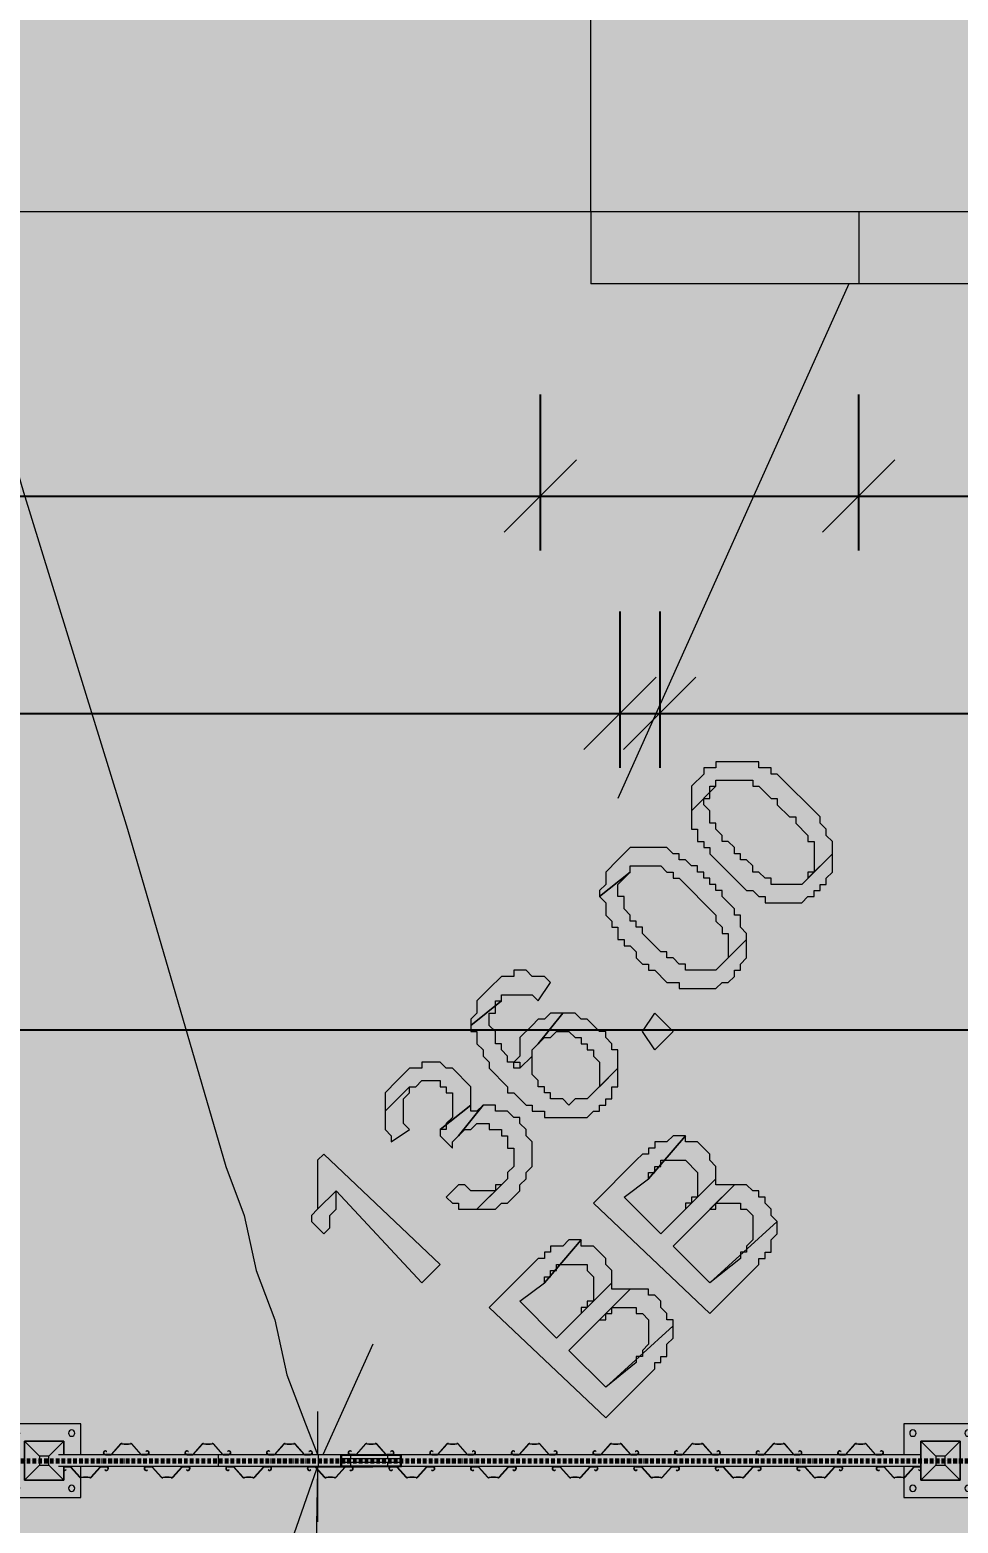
# Model space of a CAD drawing. Header units: millimetres. Extents: x -3370 to 37592, y -25802 to 13127.
# Drawn here: x 24234 to 26798, y -10364 to -6240 of the extents above; entities that cross this region are included whole.
import ezdxf

# ---------------------------------------------------------------- set-up
doc = ezdxf.new("R2010")
doc.units = ezdxf.units.MM
doc.linetypes.add('Boundary', pattern=[15.999999999999998, 9.999999999999998, -3, 0, -3])
for name, color, linetype, lineweight in [('2 Hoop survey', 8, 'Continuous', 9), ('A-ANNO-DIMS', 211, 'Continuous', 9), ('A-FLOR-HRAL', 11, 'Continuous', 9), ('A-WALL', 113, 'Continuous', 18), ('C-BLDG-PADS', 91, 'Continuous', 9), ('C-PROP-LINE', 91, 'Boundary', 70), ('默认', 18, 'Continuous', 9)]:
    doc.layers.add(name, color=color, linetype=linetype, lineweight=lineweight)
doc.styles.add('Avenir_1', font='', dxfattribs={"width": 0.8, "height": 200})
doc.styles.get('Avenir_1').set_extended_font_data('Avenir')
doc.dimstyles.new('OJID-2_0mm_Diagonal_Tick', dxfattribs={"dimscale": 304.8, "dimtxt": 282.4994288325337, "dimasz": 0.6561679790026247, "dimexe": 0.4921259842519685, "dimexo": 0.0625, "dimgap": 0.1640419947506562, "dimtad": 1, "dimdsep": 46, "dimtxsty": 'Avenir_1', "dimblk1": 'OBLIQUE', "dimblk2": 'OBLIQUE', "dimsah": 1, "dimcen": 0.09, "dimdle": 0.4921259842519685, "dimazin": 3, "dimtfac": 1, "dimtdec": 4, "dimtix": 1, "dimtmove": 0, "dimatfit": 3, "dimtvp": 1, "dimtolj": 1})
doc.dimstyles.new('OJID-2_0mm_Diagonal_Tick_1', dxfattribs={"dimscale": 304.8, "dimtxt": 282.4994288325337, "dimasz": 0.6561679790026247, "dimexe": 0.4921259842519685, "dimexo": 0.0625, "dimgap": 0.1640419947506562, "dimtad": 1, "dimdsep": 46, "dimtxsty": 'Avenir_1', "dimblk1": 'OBLIQUE', "dimblk2": 'OBLIQUE', "dimsah": 1, "dimcen": 0.09, "dimdle": 0.4921259842519685, "dimazin": 3, "dimtfac": 1, "dimtdec": 4, "dimtix": 1, "dimtmove": 2, "dimatfit": 3, "dimtvp": 1, "dimtolj": 1})

# ---------------------------------------------------------------- blocks, each defined once
blk = doc.blocks.new('2 Hoop survey-1260670-Lower Ground Floor')
at = {"layer": '默认', "color": 9}
for p, q in [((74926.7462490448, 3247.300363947443), (74288.61148310003, 1826.00020343412)), ((73611.31524625323, 319.0160764499952), (73473.68692562712, 13.17536394754376)), ((73458.92359296269, 132.7596113171212), (73458.92359296269, 13.17536394754376)), ((72678.46523336039, -2241.954150671572), (73456.9519478554, -25.24621787224578)), ((73458.92359296267, -19.6320419733911), (73306.53193967216, -19.6320419733911)), ((73457.20227380224, -24.53342534565659), (73458.92359296272, -19.63204197340111)), ((73458.92359296269, -19.63204197340111), (73458.80551367608, -26.12640273723066)), ((73458.92359296269, -18.57463605246202), (73458.92359296269, -26.25825477110272)), ((73458.92359296267, -19.6320419733911), (73611.31524625322, -19.6320419733911)), ((73458.92359296269, -27.44773919166016), (73458.92359296269, -172.0236952639321))]:
    blk.add_line(p, q, dxfattribs=at)
at = {"layer": '默认', "color": 9, "flags": 128}
for points in [[(72420.80669363234, 3447.300363947662), (72646.16810874654, 2672.62049949262), (72934.01900940643, 1741.33817382828), (73204.93750414516, 810.055848163914), (73255.73472190867, 674.5966007945675), (73289.59953375101, 522.2049475040279), (73340.3967515145, 386.7457001346642), (73374.26156335686, 234.3540468441418), (73425.05878112036, 98.89479947477808), (73458.92359296269, 14.23276986894199)], [(73458.78431691136, -27.29222479652673), (73441.99118704155, -950.9143676377498), (73425.05878112036, -1729.805040011576), (73413.92510480167, -2241.954150671572)]]:
    blk.add_lwpolyline(points, dxfattribs=at)
at = {"layer": '默认', "color": 9}
for points in [[(74525.66516599641, 1893.729827118823), (74491.80035415405, 1859.865015276468), (74491.80035415405, 1792.135391591784), (74559.52997783876, 1859.865015276482), (74559.52997783876, 1876.797421197638), (74661.12441336576, 1876.797421197638), (74661.12441336576, 1859.865015276468), (74678.05681928693, 1859.865015276468), (74711.92163112931, 1826.000203434158), (74728.85403705042, 1826.000203434158), (74728.85403705042, 1809.067797512971), (74762.71884889273, 1775.202985670598), (74779.65125481394, 1775.202985670598), (74779.65125481394, 1758.270579749444), (74813.51606665633, 1724.405767907134), (74813.51606665633, 1707.473361985949), (74830.44847257745, 1707.473361985949), (74830.44847257745, 1622.811332380095), (74813.51606665627, 1622.811332380095), (74813.51606665627, 1605.878926458925), (74881.24569034098, 1673.608550143621), (74881.24569034098, 1707.473361985949), (74864.31328441983, 1724.405767907118), (74864.31328441983, 1741.338173828288), (74847.38087849862, 1758.270579749444), (74847.38087849862, 1775.202985670629), (74728.8540370504, 1893.729827118759), (74711.92163112927, 1893.729827118759), (74711.92163112927, 1910.662233039979), (74678.05681928693, 1910.662233039979), (74678.05681928693, 1927.594638961149), (74559.52997783874, 1927.594638961149), (74559.52997783874, 1910.662233039979), (74525.6651659964, 1910.662233039979)], [(74491.80035415405, 1792.135391591784), (74491.80035415405, 1741.338173828288), (74508.73276007522, 1741.338173828288), (74508.73276007522, 1707.473361985949), (74525.6651659964, 1707.473361985949), (74525.6651659964, 1690.54095606476), (74542.59757191756, 1690.54095606476), (74542.59757191756, 1673.608550143606), (74644.19200744452, 1572.014114616535), (74661.12441336576, 1572.014114616535), (74678.05681928695, 1555.081708695427), (74694.9892252081, 1555.081708695427), (74694.9892252081, 1538.149302774242), (74796.58366073511, 1538.149302774242), (74813.5160666563, 1555.081708695427), (74830.44847257745, 1555.081708695427), (74830.44847257745, 1572.014114616583), (74847.38087849862, 1572.014114616583), (74847.38087849862, 1588.946520537753), (74864.3132844198, 1588.946520537753), (74864.3132844198, 1605.878926458925), (74881.24569034098, 1622.811332380095), (74881.24569034098, 1673.608550143606), (74796.58366073511, 1588.946520537753), (74711.92163112927, 1588.946520537753), (74711.92163112927, 1605.878926458925), (74694.9892252081, 1605.878926458925), (74678.05681928693, 1622.811332380095), (74661.12441336576, 1622.811332380095), (74661.12441336576, 1639.743738301266), (74644.1920074446, 1656.67614422242), (74627.25960152342, 1656.67614422242), (74627.25960152342, 1673.608550143606), (74610.32719560225, 1673.608550143606), (74610.32719560225, 1690.54095606476), (74593.39478968106, 1707.473361985933), (74576.4623837599, 1707.473361985933), (74576.4623837599, 1724.405767907103), (74559.52997783873, 1741.338173828288), (74559.52997783873, 1758.270579749444), (74542.59757191756, 1758.270579749444), (74542.59757191756, 1792.135391591784), (74525.66516599638, 1809.067797512971), (74525.66516599638, 1826.000203434127), (74542.59757191756, 1826.000203434127), (74542.59757191756, 1859.865015276468), (74559.52997783874, 1859.865015276468)], [(74288.61148310005, 1656.676144222442), (74254.7466712577, 1622.811332380117), (74254.7466712577, 1588.94652053776), (74237.81426533652, 1572.014114616604), (74237.81426533652, 1555.081708695419), (74322.47629494236, 1622.811332380117), (74322.47629494236, 1639.743738301271), (74407.1383245482, 1639.743738301271), (74424.07073046938, 1622.811332380117), (74441.00313639054, 1622.811332380117), (74441.00313639054, 1605.878926458932), (74457.93554231171, 1605.878926458932), (74559.52997783874, 1504.284490931908), (74559.52997783874, 1487.352085010736), (74576.46238375992, 1470.419679089566), (74576.46238375992, 1453.487273168396), (74593.39478968107, 1453.487273168396), (74593.39478968107, 1385.75764948373), (74644.19200744454, 1436.554867247242), (74644.19200744454, 1453.487273168396), (74627.25960152343, 1470.41967908958), (74627.25960152343, 1504.284490931908), (74610.32719560225, 1504.284490931908), (74610.32719560225, 1521.216896853079), (74576.46238375992, 1555.081708695434), (74576.46238375992, 1572.01411461659), (74559.52997783874, 1572.01411461659), (74559.52997783874, 1588.94652053776), (74542.59757191756, 1588.94652053776), (74542.59757191756, 1605.878926458932), (74525.6651659964, 1605.878926458932), (74525.6651659964, 1622.811332380103), (74508.73276007522, 1622.811332380103), (74508.73276007522, 1639.743738301271), (74491.80035415405, 1639.743738301271), (74474.8679482329, 1656.676144222442), (74457.93554231171, 1656.676144222442), (74457.93554231171, 1673.608550143612), (74441.00313639054, 1673.608550143612), (74424.07073046938, 1690.540956064768), (74322.47629494235, 1690.540956064768)], [(74237.81426533654, 1555.081708695478), (74254.74667125772, 1538.149302774307), (74254.74667125772, 1504.284490931948), (74271.67907717887, 1487.352085010778), (74271.67907717887, 1470.419679089608), (74288.61148310002, 1470.419679089608), (74288.61148310002, 1436.554867247265), (74305.54388902118, 1436.554867247265), (74305.54388902118, 1419.622461326111), (74322.47629494235, 1419.622461326111), (74339.4087008635, 1402.690055404908), (74339.4087008635, 1385.757649483771), (74356.34110678468, 1368.825243562584), (74373.27351270585, 1368.825243562584), (74373.27351270585, 1351.89283764143), (74390.20591862703, 1351.89283764143), (74424.07073046934, 1318.028025799056), (74457.93554231171, 1318.028025799056), (74457.93554231171, 1301.0956198779), (74559.52997783874, 1301.0956198779), (74576.46238375989, 1318.028025799056), (74593.39478968107, 1318.028025799056), (74610.32719560227, 1334.960431720259), (74610.32719560227, 1351.89283764143), (74627.25960152342, 1351.89283764143), (74627.25960152342, 1368.825243562584), (74644.1920074446, 1385.757649483771), (74644.1920074446, 1436.554867247265), (74559.52997783877, 1351.89283764143), (74474.86794823289, 1351.89283764143), (74474.86794823289, 1368.825243562584), (74457.93554231171, 1368.825243562584), (74441.00313639053, 1385.757649483771), (74424.07073046938, 1385.757649483771), (74424.07073046938, 1402.690055404925), (74407.1383245482, 1402.690055404925), (74356.3411067847, 1453.487273168454), (74356.3411067847, 1470.419679089608), (74339.40870086353, 1470.419679089608), (74339.40870086353, 1487.352085010778), (74322.47629494235, 1487.352085010778), (74322.47629494235, 1504.284490931948), (74305.54388902118, 1521.216896853119), (74305.54388902118, 1555.081708695461), (74288.61148310002, 1555.081708695461), (74288.61148310002, 1588.946520537802), (74322.47629494235, 1622.811332380157)], [(73933.03095875545, 1301.095619877849), (73899.16614691309, 1267.230808035541), (73899.16614691309, 1233.365996193166), (73882.23374099194, 1216.433590272012), (73882.23374099194, 1199.501184350842), (73966.89577059777, 1267.230808035507), (73966.89577059777, 1284.163213956695), (74051.55780020362, 1284.163213956695), (74068.4902061248, 1267.230808035493), (74102.35501796711, 1318.02802579902), (74085.42261204598, 1334.960431720207), (74051.55780020362, 1334.960431720207), (74034.62539428244, 1351.892837641361), (74000.76058244011, 1351.892837641361), (74000.76058244011, 1334.96043172019), (73966.89577059777, 1334.96043172019)], [(73882.23374099193, 1199.501184350846), (73882.23374099193, 1182.568778429675), (73899.1661469131, 1182.568778429675), (73899.1661469131, 1148.703966587333), (73916.09855283429, 1131.771560666179), (73916.09855283429, 1114.839154744992), (73933.03095875547, 1097.906748823838), (73933.03095875547, 1080.974342902651), (73983.82817651896, 1030.177125139155), (73983.82817651896, 1013.244719217968), (74000.76058244013, 1013.244719217968), (74034.62539428248, 979.3799073756437), (74051.55780020363, 979.3799073756437), (74051.55780020363, 962.4475014544732), (74085.42261204598, 962.4475014544732), (74085.42261204598, 945.5150955332865), (74203.94945349416, 945.5150955332865), (74220.88185941533, 962.447501454455), (74237.8142653365, 962.447501454455), (74237.8142653365, 979.3799073756273), (74254.74667125769, 979.3799073756273), (74254.74667125769, 996.312313296814), (74271.67907717885, 996.312313296814), (74271.67907717885, 1030.177125139138), (74288.61148310002, 1030.177125139138), (74288.61148310002, 1080.974342902651), (74203.9494534942, 996.312313296814), (74170.08464165183, 996.312313296814), (74153.15223573064, 979.379907375611), (74136.21982980947, 996.3123132967976), (74102.35501796714, 996.3123132967976), (74102.35501796714, 1013.244719217968), (74085.42261204598, 1013.244719217968), (74085.42261204598, 1030.177125139138), (74068.4902061248, 1030.177125139138), (74068.4902061248, 1047.109531060309), (74051.55780020365, 1064.041936981497), (74051.55780020365, 1114.839154744992), (74017.6929883613, 1080.974342902651), (74000.76058244013, 1080.974342902651), (74000.76058244013, 1097.906748823822), (73983.82817651895, 1097.906748823822), (73983.82817651895, 1114.839154744992), (73966.89577059778, 1131.771560666179), (73966.89577059778, 1148.703966587333), (73949.9633646766, 1148.703966587333), (73949.9633646766, 1182.568778429675), (73933.03095875545, 1199.501184350846), (73933.03095875545, 1233.36599619317), (73949.9633646766, 1233.36599619317), (73949.9633646766, 1267.230808035511), (73966.89577059778, 1267.230808035511)], [(74051.55780020362, 1199.501184350889), (74017.69298836126, 1165.636372508534), (74017.69298836126, 1114.839154745021), (74000.7605824401, 1097.906748823851), (74017.69298836126, 1097.906748823851), (74017.69298836126, 1080.97434290268), (74051.55780020363, 1114.839154745036), (74051.55780020363, 1131.771560666191), (74068.49020612478, 1148.703966587378), (74136.21982980946, 1233.365996193199), (74102.35501796711, 1233.365996193199), (74085.42261204595, 1216.433590272043), (74068.49020612477, 1216.433590272043)], [(74136.21982980947, 1233.365996193143), (74068.4902061248, 1148.70396658732), (74085.42261204595, 1165.636372508476), (74102.35501796713, 1165.636372508476), (74119.28742388831, 1182.568778429646), (74153.15223573064, 1182.568778429646), (74170.08464165183, 1165.636372508476), (74187.01704757298, 1165.636372508476), (74187.01704757298, 1148.703966587305), (74203.94945349415, 1148.703966587305), (74203.94945349415, 1131.771560666135), (74220.88185941533, 1131.771560666135), (74220.88185941533, 1114.839154744965), (74237.8142653365, 1097.906748823794), (74237.8142653365, 1030.177125139111), (74288.61148310002, 1080.974342902622), (74288.61148310002, 1131.771560666135), (74271.67907717884, 1131.771560666135), (74271.67907717884, 1148.703966587305), (74254.74667125766, 1165.636372508476), (74254.74667125766, 1182.568778429646), (74237.81426533649, 1182.568778429646), (74203.94945349415, 1216.433590271989), (74187.01704757298, 1216.433590271989), (74170.08464165185, 1233.365996193143)], [(74390.20591862703, 1131.771560666146), (74356.34110678469, 1182.568778429655), (74390.20591862703, 1233.365996193153), (74441.00313639054, 1182.568778429655)], [(73679.0448699379, 1047.109531060325), (73645.18005809558, 1013.244719217984), (73645.18005809558, 962.4475014544732), (73712.90968178025, 1030.177125139155), (73729.8420877014, 1030.177125139155), (73746.7744936226, 1047.109531060325), (73797.57171138609, 1047.109531060325), (73797.57171138609, 1030.177125139138), (73814.50411730725, 1030.177125139138), (73814.50411730725, 1013.244719217968), (73831.43652322843, 1013.244719217968), (73831.43652322843, 945.5150955332865), (73814.50411730725, 928.5826896121308), (73814.50411730725, 911.6502836909458), (73797.57171138609, 911.6502836909458), (73882.23374099194, 979.3799073756273), (73882.23374099194, 1030.177125139138), (73831.43652322845, 1080.974342902684), (73814.50411730725, 1080.974342902684), (73797.5717113861, 1097.906748823838), (73746.77449362258, 1097.906748823838), (73746.77449362258, 1080.974342902651), (73712.90968178023, 1080.974342902651)], [(73645.18005809555, 962.4475014544732), (73645.18005809555, 911.6502836909458), (73662.11246401674, 894.71787776979), (73662.11246401674, 877.7854718486052), (73712.90968178025, 911.6502836909458), (73695.97727585904, 928.5826896121162), (73695.97727585904, 996.312313296814), (73712.90968178023, 1013.244719217968), (73712.90968178023, 1030.177125139138)], [(73797.5717113861, 894.71787776979), (73831.43652322843, 860.8530659274657), (73831.43652322843, 877.7854718486052), (73848.36892914958, 894.71787776979), (73916.09855283426, 979.3799073756273), (73899.1661469131, 962.4475014544732), (73882.23374099193, 962.4475014544732), (73882.23374099193, 979.3799073756273), (73797.5717113861, 911.6502836909458)], [(73916.09855283424, 979.3799073756019), (73848.3689291496, 894.7178777697665), (73865.30133507076, 911.6502836909203), (73882.23374099191, 911.6502836909203), (73899.16614691305, 928.5826896120743), (73933.03095875544, 928.5826896120743), (73933.03095875544, 911.6502836909203), (73966.89577059777, 911.6502836909203), (73966.89577059777, 894.7178777697665), (73983.82817651895, 894.7178777697665), (73983.82817651895, 860.8530659274238), (74000.76058244011, 860.8530659274238), (74000.76058244011, 810.0558481638964), (73983.82817651896, 793.1234422427588), (73983.82817651896, 776.1910363215702), (73899.16614691309, 691.5290067157185), (73949.9633646766, 691.5290067157185), (73966.8957705978, 708.4614126368888), (73983.82817651895, 708.4614126368888), (74017.6929883613, 742.3262244792459), (74017.6929883613, 759.2586304003999), (74034.62539428247, 776.1910363215702), (74034.62539428247, 793.1234422427424), (74051.55780020365, 810.0558481638964), (74051.55780020365, 877.7854718485778), (74034.62539428244, 894.7178777697318), (74034.62539428244, 911.6502836909203), (74017.69298836129, 928.5826896121071), (74017.69298836129, 945.515095533261), (74000.76058244011, 945.515095533261), (73983.82817651893, 962.4475014544314), (73949.9633646766, 962.4475014544314), (73949.9633646766, 979.3799073756019)], [(74339.4087008635, 826.9882540850995), (74220.88185941534, 708.4614126369053), (74542.59757191758, 403.6781060558824), (74678.05681928691, 539.1373534252161), (74678.05681928691, 556.0697593463865), (74694.9892252081, 556.0697593463865), (74694.9892252081, 573.0021652675714), (74711.92163112927, 573.0021652675714), (74711.92163112927, 606.8669771098976), (74728.85403705042, 623.7993830310843), (74728.85403705042, 657.6641948734105), (74542.59757191756, 488.3401356617032), (74441.00313639057, 589.9345711887418), (74610.32719560227, 759.2586304004326), (74559.52997783874, 759.2586304004326), (74559.52997783874, 776.191036321603), (74407.13832454823, 623.7993830310843), (74305.54388902121, 725.3938185581083), (74373.27351270585, 776.191036321603), (74474.86794823287, 894.7178777697809), (74441.00313639054, 894.7178777697809), (74424.07073046935, 877.785471848596), (74390.20591862703, 877.785471848596), (74390.20591862703, 860.8530659274567), (74373.27351270585, 860.8530659274567), (74373.27351270585, 843.9206600062699), (74356.34110678469, 843.9206600062699)], [(74474.86794823287, 894.7178777697754), (74373.27351270584, 776.1910363215811), (74373.27351270584, 793.123442242766), (74390.20591862703, 793.123442242766), (74390.20591862703, 810.0558481639218), (74407.1383245482, 810.0558481639218), (74407.1383245482, 826.9882540851067), (74474.86794823289, 826.9882540851067), (74508.73276007519, 793.1234422427515), (74508.73276007519, 725.3938185580846), (74491.80035415405, 725.3938185580846), (74491.80035415405, 708.4614126369142), (74474.86794823289, 708.4614126369142), (74474.86794823289, 691.5290067157439), (74559.52997783874, 776.1910363216122), (74559.52997783874, 810.0558481639218), (74542.59757191755, 826.9882540851067), (74542.59757191755, 843.9206600062626), (74508.73276007522, 877.7854718486052), (74474.86794823289, 877.7854718486052)], [(73475.85599888387, 843.9206600062844), (73458.92359296267, 826.9882540851304), (73458.92359296267, 691.5290067157493), (73509.7208107262, 742.3262244792786), (73746.77449362258, 488.3401356617032), (73797.5717113861, 539.1373534252307)], [(73848.36892914961, 759.2586304004417), (73814.50411730725, 725.3938185580846), (73831.43652322843, 708.4614126369142), (73848.3689291496, 708.4614126369142), (73848.3689291496, 691.5290067157439), (73899.1661469131, 691.5290067157439), (73966.8957705978, 759.2586304004417), (73949.9633646766, 759.2586304004417), (73949.9633646766, 742.326224479255), (73882.23374099193, 742.326224479255), (73865.30133507078, 759.2586304004417)], [(74610.32719560227, 759.2586304004253), (74542.59757191758, 691.5290067157439), (74559.52997783874, 691.5290067157439), (74559.52997783874, 708.4614126369142), (74627.25960152342, 708.4614126369142), (74627.25960152342, 691.5290067157439), (74644.1920074446, 691.5290067157439), (74661.12441336576, 674.5966007945881), (74661.12441336576, 606.8669771098903), (74644.1920074446, 589.9345711887199), (74644.1920074446, 573.0021652675659), (74627.25960152342, 573.0021652675659), (74627.25960152342, 556.0697593463792), (74542.59757191755, 488.340135661696), (74728.85403705042, 657.6641948734032), (74711.92163112928, 674.5966007945881), (74711.92163112928, 691.5290067157439), (74694.98922520812, 708.4614126369142), (74694.98922520812, 725.3938185580846), (74678.05681928693, 725.3938185580846), (74678.05681928693, 742.326224479255), (74661.12441336576, 742.326224479255), (74644.1920074446, 759.2586304004253)], [(73458.9235929627, 691.5290067157621), (73441.99118704155, 674.5966007945772), (73441.99118704155, 657.6641948734068), (73475.85599888385, 623.7993830310643), (73492.78840480505, 640.7317889522511), (73492.78840480505, 674.5966007945772), (73509.72081072621, 691.5290067157621), (73509.72081072621, 742.3262244792569)], [(74051.55780020362, 539.1373534252307), (73933.03095875542, 420.6105119770037), (74254.74667125769, 115.827205395999), (74390.20591862705, 251.286452765331), (74390.20591862705, 268.2188586865013), (74407.13832454821, 268.2188586865013), (74407.13832454821, 285.1512646076717), (74424.07073046938, 285.1512646076717), (74424.07073046938, 319.0160764500142), (74441.00313639057, 335.9484823711846), (74441.00313639057, 369.8132942135253), (74254.7466712577, 200.4892350018181), (74153.15223573067, 302.0836705288584), (74322.47629494237, 471.4077297405638), (74271.67907717885, 471.4077297405638), (74271.67907717885, 488.3401356617032), (74119.28742388832, 335.9484823711846), (74017.69298836132, 437.5429178982086), (74085.42261204596, 488.3401356616869), (74187.01704757298, 606.8669771098812), (74153.15223573067, 606.8669771098812), (74136.2198298095, 589.9345711887418), (74102.35501796714, 589.9345711887418), (74102.35501796714, 573.0021652675714), (74085.42261204598, 573.0021652675714), (74085.42261204598, 556.0697593463865), (74068.49020612481, 556.0697593463865)], [(74187.01704757298, 606.8669771098739), (74085.42261204595, 488.3401356616796), (74085.42261204595, 505.2725415828828), (74102.35501796714, 505.2725415828828), (74102.35501796714, 522.2049475040367), (74119.28742388831, 522.2049475040367), (74119.28742388831, 539.1373534252252), (74203.94945349416, 539.1373534252252), (74203.94945349416, 522.2049475040367), (74220.88185941536, 505.2725415828828), (74220.88185941536, 437.5429178982013), (74203.94945349416, 437.5429178982013), (74203.94945349416, 420.6105119770127), (74187.017047573, 420.6105119770127), (74187.017047573, 403.6781060558588), (74271.67907717887, 488.3401356617123), (74271.67907717887, 522.2049475040367), (74254.74667125766, 539.1373534252252), (74254.74667125766, 556.0697593463792), (74220.88185941534, 589.9345711887199), (74187.017047573, 589.9345711887199)], [(74322.47629494235, 471.407729740542), (74237.81426533649, 386.745700134672), (74254.74667125769, 386.745700134672), (74254.74667125769, 403.6781060558588), (74271.67907717885, 403.6781060558588), (74271.67907717885, 420.6105119770127), (74339.40870086353, 420.6105119770127), (74339.40870086353, 403.6781060558588), (74356.34110678469, 403.6781060558588), (74373.27351270584, 386.7457001346556), (74373.27351270584, 319.0160764500051), (74356.3411067847, 302.0836705288511), (74356.3411067847, 285.1512646076644), (74339.40870086353, 285.1512646076644), (74339.40870086353, 268.2188586864941), (74254.7466712577, 200.4892350018272), (74441.00313639056, 369.813294213518), (74441.00313639056, 386.745700134672), (74424.07073046938, 386.745700134672), (74424.07073046938, 403.6781060558588), (74407.13832454821, 420.6105119770291), (74407.13832454821, 437.5429178982013), (74390.20591862703, 454.4753238193371), (74373.27351270585, 454.4753238193371), (74373.27351270585, 471.407729740542)]]:
    blk.add_lwpolyline(points, close=True, dxfattribs=at)
blk = doc.blocks.new('栏杆扶手 - Surface-Mounted Center-1798717-Lower Ground Floor')
at = {"layer": 'A-FLOR-HRAL'}
for p, q in [((-15.87499999999964, 101.6), (-101.6000000000001, 101.6)), ((-101.6000000000001, 101.6), (-101.6000000000001, -101.6)), ((101.6, 101.6), (15.87500000000006, 101.6)), ((101.6, -101.6), (101.6, 101.6)), ((-53.975, 53.97499999999771), (53.97499999999999, 53.97499999999771)), ((-53.975, 53.97499999999771), (-12.7, 12.69999999999778)), ((-53.97500000000007, -53.9750000000023), (-53.97500000000007, 53.97499999999769)), ((53.97499999999999, 53.97499999999798), (-53.97499999999999, 53.97499999999798)), ((-53.97499999999999, 53.97499999999798), (-53.97499999999999, -53.97500000000201)), ((12.7, 12.69999999999778), (53.97499999999999, 53.97499999999771)), ((53.97499999999992, 53.97499999999771), (53.97499999999992, -53.97500000000229)), ((53.97499999999999, -53.97500000000201), (53.97499999999999, 53.97499999999798)), ((12.7, 12.69999999999778), (-12.7, 12.69999999999778)), ((-12.7, 12.69999999999779), (-12.7, -12.70000000000221)), ((12.7, -12.70000000000221), (12.7, 12.69999999999779)), ((-53.97500000000007, -53.9750000000023), (-12.7, -12.70000000000221)), ((-12.7, -12.70000000000221), (12.7, -12.70000000000221)), ((53.97499999999999, -53.9750000000023), (12.7, -12.70000000000221)), ((-15.87499999999955, -53.9750000000023), (-53.975, -53.9750000000023)), ((-53.97499999999999, -53.97500000000201), (-15.87499999999954, -53.97500000000201)), ((53.97499999999999, -53.9750000000023), (15.87500000000018, -53.9750000000023)), ((15.8750000000002, -53.97500000000201), (53.97499999999999, -53.97500000000201)), ((-101.6000000000001, -101.6), (-15.87499999999959, -101.6)), ((15.87500000000013, -101.6), (101.6, -101.6))]:
    blk.add_line(p, q, dxfattribs=at)
for centre, radius, start, end in [((-76.20000000000002, 76.2), 8.731249999999987, 7.887775610029521e-13, 180.0000000000002), ((76.20000000000002, 76.2), 8.731249999999987, 7.887775610029521e-13, 180.0000000000002), ((-76.20000000000002, 76.2), 8.731249999999996, 180.0000000000002, 5.088887490341627e-14), ((76.20000000000002, 76.2), 8.731249999999996, 180.0000000000002, 5.088887490341627e-14), ((-76.20000000000002, -76.2), 8.731249999999989, 6.551942643814845e-13, 180.0000000000003), ((-76.20000000000002, -76.2), 8.731249999999985, 180.0000000000002, 5.088887490341627e-14), ((76.20000000000002, -76.2), 8.731249999999996, 6.043053894780682e-13, 180.0000000000002), ((76.20000000000002, -76.2), 8.731249999999985, 180.0000000000002, 5.088887490341627e-14)]:
    blk.add_arc(centre, radius, start, end, dxfattribs=at)
blk = doc.blocks.new('栏杆扶手 - Right Side-1798712-Lower Ground Floor')
at = {"layer": 'A-FLOR-HRAL'}
for p, q in [((14.28863871473044, 41.42095653478577), (-14.41546126376533, 15.7140520487531)), ((6.245427855770975, 53.83422618456255), (6.806700561797228, 54.39549889058876)), ((15.08124999999973, 57.84850000000052), (15.08124999999973, 43.19481633661879)), ((15.87499999999984, 43.19481633661878), (15.87499999999984, 57.84850000000052)), ((-13.91361901101159, 15.09907772745906), (14.81813363031123, 40.82962397147305)), ((-14.41546126376955, -15.71405204875008), (14.28863871473075, -41.42095653478513)), ((14.81813363031169, -40.82962397147217), (-13.91361901101545, -15.09907772745634)), ((6.806700561797881, -54.39549889058811), (6.245427855771664, -53.83422618456185)), ((15.08125000000038, -43.19481633661797), (15.08125000000038, -57.84849999999975)), ((15.87500000000046, -57.84849999999975), (15.87500000000046, -43.19481633661798))]:
    blk.add_line(p, q, dxfattribs=at)
for centre, radius, start, end in [((10.22349999999976, 57.84850000000048), 5.651499999999976, 154.8659213043198, 225.2595218971921), ((10.22349999999976, 57.84850000000048), 4.857749999999974, 154.8950753631256, 225.3019278009093), ((12.69999999999992, 43.19481633661878), 2.381249999999919, 311.8470848866533, 4.325554366790383e-13), ((10.22349999999976, 57.84850000000048), 4.857749999999974, 6.704519569386378e-13, 28.16274097511436), ((12.69999999999992, 43.19481633661878), 3.174999999999925, 311.8458416048869, 0), ((10.22349999999976, 57.84850000000048), 5.651499999999976, 359.9999999999996, 14.07872011857448), ((-11.90625000000014, 12.63918044228032), 3.968749999999824, 129.215743005456, 193.4870587838714), ((-64.60465898721104, 4.448531709029887e-13), 50.22415721151557, 346.5129412161314, 13.48705878386784), ((-11.90625000000014, 12.63918044228032), 3.174999999999822, 129.2157430054417, 193.4870587838738), ((-64.60465898721104, 4.448531709029887e-13), 51.01790721151556, 346.5129412161306, 13.48705878386711), ((-11.90624999999955, -12.63918044228075), 3.968750000000195, 166.5129412161303, 230.7842569944569), ((-11.90624999999955, -12.63918044228075), 3.175000000000197, 166.5129412161315, 230.7842569944617), ((12.70000000000046, -43.194816336618), 3.174999999999924, 6.361109362927034e-14, 48.15415839511418), ((10.22350000000049, -57.84849999999975), 5.651499999999976, 134.7404781028073, 359.999999999999), ((10.22350000000049, -57.84849999999975), 4.857749999999966, 134.6980721990925, 4.071109992273301e-13), ((12.70000000000046, -43.194816336618), 2.381249999999926, 6.838609960774292e-13, 48.15291511334912)]:
    blk.add_arc(centre, radius, start, end, dxfattribs=at)
blk = doc.blocks.new('栏杆扶手 - Left Side-1798714-Lower Ground Floor')
at = {"layer": 'A-FLOR-HRAL'}
for p, q in [((-15.87499999999996, 57.84850000000015), (-15.87499999999996, 43.19481633661839)), ((-15.08124999999998, 43.19481633661835), (-15.08124999999998, 57.84850000000015)), ((14.41546126376977, 15.71405204875031), (-14.28863871473036, 41.42095653478553)), ((-6.806700561797406, 54.39549889058846), (-6.245427855771193, 53.8342261845622)), ((-14.8181336303113, 40.82962397147259), (13.91361901101565, 15.09907772745659)), ((13.91361901101583, -15.09907772745543), (-14.81813363031135, -40.82962397147266)), ((-14.28863871473058, -41.4209565347854), (14.41546126376536, -15.71405204875289)), ((-15.87499999999998, -43.19481633661835), (-15.87499999999998, -57.84850000000014)), ((-15.08124999999996, -57.84850000000011), (-15.08124999999996, -43.19481633661839)), ((-6.245427855771167, -53.8342261845622), (-6.80670056179743, -54.39549889058843))]:
    blk.add_line(p, q, dxfattribs=at)
for centre, radius, start, end in [((-10.22349999999999, 57.84850000000013), 5.651499999999976, 314.7404781028065, 179.9999999999994), ((-12.70000000000006, 43.19481633661839), 3.174999999999925, 179.9999999999999, 228.1541583951134), ((-10.22349999999999, 57.84850000000013), 4.857749999999971, 314.6980721990916, 180.0000000000004), ((-12.70000000000006, 43.19481633661839), 2.381249999999925, 180.0000000000005, 228.1529151133485), ((64.60465898721118, 8.021785709647067e-13), 51.01790721151556, 166.512941216132, 193.4870587838678), ((11.90624999999977, 12.63918044228097), 3.175000000000197, 346.5129412161319, 50.78425699445906), ((64.60465898721118, 8.021785709647067e-13), 50.22415721151557, 166.5129412161327, 193.4870587838685), ((11.90624999999977, 12.63918044228097), 3.968750000000194, 346.5129412161309, 50.78425699445738), ((-12.70000000000006, -43.19481633661839), 3.174999999999924, 131.8458416048867, 179.9999999999993), ((11.9062500000002, -12.63918044228009), 3.174999999999822, 309.2157430055389, 13.48705878386924), ((11.9062500000002, -12.63918044228009), 3.968749999999824, 309.2157430055375, 13.48705878386811), ((-10.22349999999999, -57.84850000000011), 5.651499999999976, 179.9999999999999, 45.25952189719193), ((-12.70000000000006, -43.19481633661839), 2.381249999999921, 131.8470848866536, 180), ((-10.22349999999999, -57.84850000000011), 4.857749999999976, 180, 45.30192780090908)]:
    blk.add_arc(centre, radius, start, end, dxfattribs=at)
blk = doc.blocks.new('栏杆扶手 - Right Side-V1-Lower Ground Floor')
at = {"layer": 'A-FLOR-HRAL'}
for p, q in [((14.28863871473044, 41.42095653478577), (-14.41546126376533, 15.7140520487531)), ((6.245427855770975, 53.83422618456255), (6.806700561797228, 54.39549889058876)), ((15.08124999999973, 57.84850000000052), (15.08124999999973, 43.19481633661879)), ((15.87499999999984, 43.19481633661878), (15.87499999999984, 57.84850000000052)), ((-13.91361901101159, 15.09907772745906), (14.81813363031123, 40.82962397147305)), ((-14.41546126376955, -15.71405204875008), (14.28863871473075, -41.42095653478513)), ((14.81813363031169, -40.82962397147217), (-13.91361901101545, -15.09907772745634)), ((6.806700561797881, -54.39549889058811), (6.245427855771664, -53.83422618456185)), ((15.08125000000038, -43.19481633661797), (15.08125000000038, -57.84849999999975)), ((15.87500000000046, -57.84849999999975), (15.87500000000046, -43.19481633661798))]:
    blk.add_line(p, q, dxfattribs=at)
for centre, radius, start, end in [((10.22349999999976, 57.84850000000048), 5.651499999999976, 359.9999999999996, 225.2595218971921), ((10.22349999999976, 57.84850000000048), 4.857749999999974, 6.704519569386375e-13, 225.3019278009093), ((12.69999999999992, 43.19481633661878), 2.381249999999919, 311.8470848866533, 4.325554366790383e-13), ((12.69999999999992, 43.19481633661878), 3.174999999999925, 311.8458416048869, 0), ((-11.90625000000014, 12.63918044228032), 3.968749999999824, 129.215743005456, 193.4870587838714), ((-64.60465898721104, 4.448531709029887e-13), 50.22415721151557, 346.5129412161314, 13.48705878386784), ((-11.90625000000014, 12.63918044228032), 3.174999999999822, 129.2157430054417, 193.4870587838738), ((-64.60465898721104, 4.448531709029887e-13), 51.01790721151556, 346.5129412161306, 13.48705878386711), ((-11.90624999999955, -12.63918044228075), 3.968750000000195, 166.5129412161303, 230.7842569944569), ((-11.90624999999955, -12.63918044228075), 3.175000000000197, 166.5129412161315, 230.7842569944617), ((12.70000000000046, -43.194816336618), 3.174999999999924, 6.361109362927034e-14, 48.15415839511418), ((10.22350000000049, -57.84849999999975), 5.651499999999976, 134.7404781028073, 359.999999999999), ((10.22350000000049, -57.84849999999975), 4.857749999999966, 134.6980721990925, 4.071109992273301e-13), ((12.70000000000046, -43.194816336618), 2.381249999999926, 6.838609960774292e-13, 48.15291511334912)]:
    blk.add_arc(centre, radius, start, end, dxfattribs=at)
blk = doc.blocks.new('栏杆扶手 - Right Side-V10-Lower Ground Floor')
at = {"layer": 'A-FLOR-HRAL', "lineweight": 18}
for p, q in [((14.28863871473044, 41.42095653478577), (-14.41546126376528, 15.71405204875314)), ((6.245427855770975, 53.83422618456255), (6.806700561797253, 54.39549889058874)), ((15.08124999999973, 57.84850000000052), (15.08124999999973, 43.19481633661879)), ((15.87499999999984, 43.19481633661878), (15.87499999999984, 57.84850000000048)), ((-13.91361901101159, 15.09907772745906), (14.81813363031123, 40.82962397147303)), ((-14.41546126376955, -15.71405204875008), (14.28863871473091, -41.42095653478494)), ((14.81813363031169, -40.82962397147217), (-13.91361901101539, -15.0990777274564)), ((6.806700561797881, -54.39549889058811), (6.245427855771694, -53.83422618456183)), ((15.08125000000038, -43.19481633661797), (15.08125000000038, -57.84849999999972)), ((15.87500000000046, -57.84849999999975), (15.87500000000046, -43.19481633661799))]:
    blk.add_line(p, q, dxfattribs=at)
for centre, radius, start, end in [((10.22349999999976, 57.84850000000048), 5.651499999999976, 359.9999999999996, 225.2595218971921), ((10.22349999999976, 57.84850000000048), 4.857749999999974, 6.704519569386375e-13, 225.3019278009093), ((12.69999999999992, 43.19481633661878), 2.381249999999919, 311.847084886653, 4.325554366790383e-13), ((12.69999999999992, 43.19481633661878), 3.174999999999925, 311.8458416048869, 0), ((-11.90625000000014, 12.63918044228032), 3.968749999999824, 129.215743005456, 193.4870587838672), ((-64.60465898721104, 4.448531709029887e-13), 50.22415721151557, 346.5129412161311, 13.48705878386784), ((-11.90625000000014, 12.63918044228032), 3.174999999999822, 129.2157430054416, 193.4870587838738), ((-64.60465898721104, 4.448531709029887e-13), 51.01790721151556, 346.5129412161306, 13.48705878386708), ((-11.90624999999955, -12.63918044228075), 3.968750000000195, 166.5129412161303, 230.7842569944569), ((-11.90624999999955, -12.63918044228075), 3.175000000000197, 166.5129412161315, 230.7842569944617), ((12.70000000000046, -43.194816336618), 3.174999999999924, 6.361109362927034e-14, 48.15415839511413), ((10.22350000000049, -57.84849999999975), 5.651499999999976, 134.7404781028073, 359.999999999999), ((10.22350000000049, -57.84849999999975), 4.857749999999965, 134.6980721990924, 4.579998741307465e-13), ((12.70000000000046, -43.194816336618), 2.381249999999926, 6.838609960774292e-13, 48.15291511334912)]:
    blk.add_arc(centre, radius, start, end, dxfattribs=at)
blk = doc.blocks.new('栏杆扶手 - Left Side-V11-Lower Ground Floor')
at = {"layer": 'A-FLOR-HRAL', "lineweight": 18}
for p, q in [((-15.87499999999996, 57.84850000000015), (-15.87499999999996, 43.19481633661839)), ((-15.08124999999998, 43.19481633661835), (-15.08124999999998, 57.84850000000009)), ((14.41546126376977, 15.71405204875031), (-14.28863871473052, 41.42095653478534)), ((-6.806700561797406, 54.39549889058846), (-6.245427855771219, 53.83422618456218)), ((-14.8181336303113, 40.82962397147259), (13.91361901101573, 15.09907772745652)), ((13.91361901101583, -15.09907772745543), (-14.81813363031134, -40.82962397147261)), ((-14.28863871473058, -41.4209565347854), (14.41546126376972, -15.71405204874933)), ((-15.87499999999998, -43.19481633661835), (-15.87499999999998, -57.84850000000011)), ((-15.08124999999996, -57.84850000000011), (-15.08124999999996, -43.19481633661839)), ((-6.245427855771167, -53.8342261845622), (-6.806700561797445, -54.3954988905884))]:
    blk.add_line(p, q, dxfattribs=at)
for centre, radius, start, end in [((-10.22349999999999, 57.84850000000013), 5.651499999999976, 314.7404781028065, 179.9999999999994), ((-12.70000000000006, 43.19481633661839), 3.174999999999925, 179.9999999999999, 228.1541583951134), ((-10.22349999999999, 57.84850000000013), 4.857749999999968, 314.6980721990916, 180.0000000000005), ((-12.70000000000006, 43.19481633661839), 2.381249999999925, 180.0000000000005, 228.1529151133485), ((64.60465898721118, 8.021785709647067e-13), 51.01790721151556, 166.512941216132, 193.4870587838682), ((11.90624999999977, 12.63918044228097), 3.175000000000197, 346.512941216132, 50.78425699445906), ((64.60465898721118, 8.021785709647067e-13), 50.22415721151557, 166.5129412161324, 193.4870587838685), ((11.90624999999977, 12.63918044228097), 3.968750000000194, 346.5129412161309, 50.78425699445719), ((-12.70000000000006, -43.19481633661839), 3.174999999999924, 131.8458416048867, 179.9999999999993), ((11.9062500000002, -12.63918044228009), 3.174999999999821, 309.2157430055387, 13.48705878386918), ((11.9062500000002, -12.63918044228009), 3.968749999999824, 309.2157430055375, 13.48705878386842), ((-10.22349999999999, -57.84850000000011), 5.651499999999976, 179.9999999999999, 45.25952189719203), ((-12.70000000000006, -43.19481633661839), 2.381249999999921, 131.8470848866537, 180), ((-10.22349999999999, -57.84850000000011), 4.857749999999976, 180, 45.30192780090908)]:
    blk.add_arc(centre, radius, start, end, dxfattribs=at)
blk = doc.blocks.new('栏杆扶手 - Right Side-V12-Lower Ground Floor')
at = {"layer": 'A-FLOR-HRAL', "lineweight": 18}
for p, q in [((14.28863871473044, 41.42095653478577), (-14.41546126376528, 15.71405204875314)), ((6.245427855770975, 53.83422618456255), (6.806700561797253, 54.39549889058874)), ((15.08124999999973, 57.84850000000052), (15.08124999999973, 43.19481633661879)), ((15.87499999999984, 43.19481633661878), (15.87499999999984, 57.84850000000048)), ((-13.91361901101159, 15.09907772745906), (14.81813363031123, 40.82962397147303)), ((-14.41546126376955, -15.71405204875008), (14.28863871473091, -41.42095653478494)), ((14.81813363031169, -40.82962397147217), (-13.91361901101539, -15.0990777274564)), ((6.806700561797881, -54.39549889058811), (6.245427855771694, -53.83422618456183)), ((15.08125000000038, -43.19481633661797), (15.08125000000038, -57.84849999999972)), ((15.87500000000046, -57.84849999999975), (15.87500000000046, -43.19481633661799))]:
    blk.add_line(p, q, dxfattribs=at)
for centre, radius, start, end in [((10.22349999999976, 57.84850000000048), 5.651499999999976, 359.9999999999996, 225.2595218971921), ((10.22349999999976, 57.84850000000048), 4.857749999999974, 6.704519569386375e-13, 225.3019278009093), ((12.69999999999992, 43.19481633661878), 2.381249999999919, 311.847084886653, 4.325554366790383e-13), ((12.69999999999992, 43.19481633661878), 3.174999999999925, 311.8458416048869, 0), ((-11.90625000000014, 12.63918044228032), 3.968749999999824, 129.215743005456, 193.4870587838672), ((-64.60465898721104, 4.448531709029887e-13), 50.22415721151557, 346.5129412161311, 13.48705878386784), ((-11.90625000000014, 12.63918044228032), 3.174999999999822, 129.2157430054416, 193.4870587838738), ((-64.60465898721104, 4.448531709029887e-13), 51.01790721151556, 346.5129412161306, 13.48705878386708), ((-11.90624999999955, -12.63918044228075), 3.968750000000195, 166.5129412161303, 230.7842569944569), ((-11.90624999999955, -12.63918044228075), 3.175000000000197, 166.5129412161315, 230.7842569944617), ((12.70000000000046, -43.194816336618), 3.174999999999924, 6.361109362927034e-14, 48.15415839511413), ((10.22350000000049, -57.84849999999975), 5.651499999999976, 134.7404781028073, 206.1475103649333), ((10.22350000000049, -57.84849999999975), 4.857749999999974, 134.6980721990924, 209.7987147993948), ((10.22350000000049, -57.84849999999975), 4.857749999999965, 320.3813787647028, 4.261943273161113e-13), ((12.70000000000046, -43.194816336618), 2.381249999999926, 6.838609960774292e-13, 48.15291511334912), ((10.22350000000049, -57.84849999999975), 5.651499999999976, 325.9499653692753, 359.999999999999)]:
    blk.add_arc(centre, radius, start, end, dxfattribs=at)
blk = doc.blocks.new('栏杆扶手 - Surface-Mounted Center-V13-Lower Ground Floor')
at = {"layer": 'A-FLOR-HRAL'}
for p, q in [((-15.87500000002522, 101.6), (-101.6000000000001, 101.6)), ((-101.6000000000001, 101.6), (-101.6000000000001, -101.6)), ((101.6, 101.6), (15.87499999997849, 101.6)), ((101.6, -101.6), (101.6, 101.6)), ((-53.975, 53.97499999999771), (53.97499999999999, 53.97499999999771)), ((-53.975, 53.97499999999771), (-12.7, 12.69999999999778)), ((-53.97500000000007, -53.9750000000023), (-53.97500000000007, 53.97499999999769)), ((53.97499999999999, 53.97499999999798), (-53.97499999999999, 53.97499999999798)), ((-53.97499999999999, 53.97499999999798), (-53.97499999999999, -53.97500000000201)), ((12.7, 12.69999999999778), (53.97499999999999, 53.97499999999771)), ((53.97499999999992, 53.97499999999771), (53.97499999999992, -53.97500000000229)), ((53.97499999999999, -53.97500000000201), (53.97499999999999, 53.97499999999798)), ((12.7, 12.69999999999778), (-12.7, 12.69999999999778)), ((-12.7, 12.69999999999779), (-12.7, -12.70000000000221)), ((12.7, -12.70000000000221), (12.7, 12.69999999999779)), ((-53.97500000000007, -53.9750000000023), (-12.7, -12.70000000000221)), ((-12.7, -12.70000000000221), (12.7, -12.70000000000221)), ((53.97499999999999, -53.9750000000023), (12.7, -12.70000000000221)), ((53.97499999999999, -53.9750000000023), (-53.975, -53.9750000000023)), ((-53.97499999999999, -53.97500000000201), (53.97499999999999, -53.97500000000201)), ((-101.6000000000001, -101.6), (-15.87500000002945, -101.6)), ((15.87499999997428, -101.6), (101.6, -101.6))]:
    blk.add_line(p, q, dxfattribs=at)
for centre, radius, start, end in [((-76.20000000000002, 76.2), 8.731249999999987, 7.887775610029521e-13, 180.0000000000002), ((76.20000000000002, 76.2), 8.731249999999987, 7.887775610029521e-13, 180.0000000000002), ((-76.20000000000002, 76.2), 8.731249999999996, 180.0000000000002, 5.088887490341627e-14), ((76.20000000000002, 76.2), 8.731249999999996, 180.0000000000002, 5.088887490341627e-14), ((-76.20000000000002, -76.2), 8.731249999999989, 6.551942643814845e-13, 180.0000000000003), ((-76.20000000000002, -76.2), 8.731249999999985, 180.0000000000002, 5.088887490341627e-14), ((76.20000000000002, -76.2), 8.731249999999996, 6.043053894780682e-13, 180.0000000000002), ((76.20000000000002, -76.2), 8.731249999999985, 180.0000000000002, 5.088887490341627e-14)]:
    blk.add_arc(centre, radius, start, end, dxfattribs=at)
blk = doc.blocks.new('栏杆扶手 - 栏杆扶手-2236474-Lower Ground Floor')
at = {"layer": 'A-FLOR-HRAL'}
for p, q in [((24755.22541935138, -10175.76140618817), (24313.18352713684, -10175.76140618816)), ((24755.22541935138, -10207.51140618817), (24755.22541935138, -10175.76140618817)), ((25031.17496818112, -10175.76140618818), (24755.22541935138, -10175.76140618817)), ((25031.17496818112, -10207.51140618818), (25031.17496818112, -10175.76140618818)), ((25091.67431126693, -10175.76140618818), (25031.17496818112, -10175.76140618818)), ((25120.63419385077, -10186.42940618818), (25095.66883086838, -10186.42940618818)), ((25112.66198412371, -10196.84340618818), (25112.66198412371, -10186.42940618818)), ((25120.63419385077, -10186.42940618818), (25120.63419385077, -10176.55515618818)), ((25223.34177225344, -10186.42940618818), (25120.63419385078, -10186.42940618818)), ((25214.81419592344, -10196.84340618818), (25214.81419592344, -10186.42940618818)), ((25223.34177225344, -10186.42940618818), (25223.34177225344, -10176.55515618818)), ((25257.24967459885, -10186.42940618818), (25223.34177129496, -10186.42940618818)), ((26695.66461388054, -10175.76140618819), (25260.67475756155, -10175.76140618819)), ((24755.22541935138, -10207.51140618817), (24313.18352713684, -10207.51140618816)), ((25031.17496818112, -10207.51140618817), (24755.22541935138, -10207.51140618817)), ((25091.67431126693, -10207.51140618818), (25031.17496818112, -10207.51140618818)), ((25120.63419385077, -10196.84340618818), (25095.66883086838, -10196.84340618818)), ((25120.63419385077, -10206.71765618818), (25120.63419385077, -10196.84340618818)), ((25223.34177225344, -10196.84340618818), (25120.63419385078, -10196.84340618818)), ((25223.34177225344, -10206.71765618818), (25223.34177225344, -10196.84340618818)), ((25257.24967459885, -10196.84340618818), (25223.34177129496, -10196.84340618818)), ((26695.66461388054, -10207.51140618819), (25260.67475756163, -10207.51140618819))]:
    blk.add_line(p, q, dxfattribs=at)
at = {"layer": 'A-FLOR-HRAL', "lineweight": 18}
for p, q in [((25113.59271746525, -10175.76140618818), (25091.67431126693, -10175.76140618818)), ((25091.67431126693, -10175.76140618818), (25091.67431126693, -10207.51140618818)), ((25095.66883086838, -10176.55515618818), (25113.59271746525, -10176.55515618818)), ((25095.66883086838, -10206.71765618818), (25095.66883086838, -10176.55515618818)), ((25221.44507508392, -10175.76140618818), (25113.59271746525, -10175.76140618818)), ((25113.59271746525, -10176.55515618818), (25221.44507508392, -10176.55515618818)), ((25260.67475756155, -10175.76140618818), (25221.44507508392, -10175.76140618818)), ((25221.44507508392, -10176.55515618818), (25257.24967459885, -10176.55515618818)), ((25257.24967459885, -10176.55515618818), (25257.24967459885, -10186.42940618818)), ((25257.24967459885, -10186.42940618818), (25260.67475756163, -10186.42940618818)), ((25260.67475756163, -10186.42940618818), (25260.67475756155, -10175.76140618818)), ((25091.67431126693, -10207.51140618818), (25113.59271746525, -10207.51140618818)), ((25113.59271746525, -10206.71765618818), (25095.66883086838, -10206.71765618818)), ((25221.44507508392, -10206.71765618818), (25113.59271746525, -10206.71765618818)), ((25113.59271746525, -10207.51140618818), (25221.44507508392, -10207.51140618818)), ((25257.24967459885, -10206.71765618818), (25221.44507508392, -10206.71765618818)), ((25221.44507508392, -10207.51140618818), (25260.67475756163, -10207.51140618818)), ((25260.67475756155, -10196.84340618818), (25257.24967459885, -10196.84340618818)), ((25257.24967459885, -10196.84340618818), (25257.24967459885, -10206.71765618818)), ((25260.67475756163, -10207.51140618818), (25260.67475756155, -10196.84340618818))]:
    blk.add_line(p, q, dxfattribs=at)
at = {"rotation": 89.99999999999982}
for name, p in [('栏杆扶手 - Surface-Mounted Center-1798717-Lower Ground Floor', (24273.33961388053, -10191.63640618816)), ('栏杆扶手 - Surface-Mounted Center-V13-Lower Ground Floor', (26749.63961388054, -10191.63640618817)), ('栏杆扶手 - Left Side-1798714-Lower Ground Floor', (24500.33961388054, -10159.83640618817)), ('栏杆扶手 - Left Side-1798714-Lower Ground Floor', (24725.73961388054, -10159.83640618817)), ('栏杆扶手 - Left Side-1798714-Lower Ground Floor', (24951.13961388054, -10159.83640618817)), ('栏杆扶手 - Left Side-1798714-Lower Ground Floor', (25176.53961388053, -10159.83640618817)), ('栏杆扶手 - Left Side-V11-Lower Ground Floor', (25401.93961388054, -10159.83640618817)), ('栏杆扶手 - Left Side-V11-Lower Ground Floor', (25627.33961388054, -10159.83640618817)), ('栏杆扶手 - Left Side-V11-Lower Ground Floor', (25852.73961388054, -10159.83640618817)), ('栏杆扶手 - Left Side-V11-Lower Ground Floor', (26078.13961388054, -10159.83640618817)), ('栏杆扶手 - Left Side-V11-Lower Ground Floor', (26303.53961388053, -10159.83640618817)), ('栏杆扶手 - Left Side-V11-Lower Ground Floor', (26528.93961388054, -10159.83640618817)), ('栏杆扶手 - Right Side-1798712-Lower Ground Floor', (24387.63961388054, -10223.43640618816)), ('栏杆扶手 - Right Side-V1-Lower Ground Floor', (24613.03961388054, -10223.43640618816)), ('栏杆扶手 - Right Side-V1-Lower Ground Floor', (24838.43961388054, -10223.43640618817)), ('栏杆扶手 - Right Side-V1-Lower Ground Floor', (25063.83961388053, -10223.43640618817)), ('栏杆扶手 - Right Side-V10-Lower Ground Floor', (25289.23961388053, -10223.43640618817)), ('栏杆扶手 - Right Side-V10-Lower Ground Floor', (25514.63961388054, -10223.43640618817)), ('栏杆扶手 - Right Side-V10-Lower Ground Floor', (25740.03961388054, -10223.43640618817)), ('栏杆扶手 - Right Side-V10-Lower Ground Floor', (25965.43961388054, -10223.43640618817)), ('栏杆扶手 - Right Side-V10-Lower Ground Floor', (26190.83961388054, -10223.43640618817)), ('栏杆扶手 - Right Side-V10-Lower Ground Floor', (26416.23961388054, -10223.43640618817)), ('栏杆扶手 - Right Side-V12-Lower Ground Floor', (26635.33961388054, -10223.43640618817))]:
    blk.add_blockref(name, p, dxfattribs=at)
blk = doc.blocks.new('Family - ___-1140397-Lower Ground Floor')
at = {"layer": 'C-PROP-LINE'}
blk.add_line((-3370.233711690959, -10191.63640618797), (37591.88771895222, -10191.63640618797), dxfattribs=at)
blk = doc.blocks.new('_Oblique')
at = {"color": 0, "linetype": 'ByBlock', "lineweight": -2}
blk.add_line((-0.5, -0.5), (0.5, 0.5), dxfattribs=at)

msp = doc.modelspace()

# ---------------------------------------------------------------- linework, layer by layer
at = {"layer": 'A-WALL'}
for p, q in [((25784.03961388055, -6741.636406188234), (26524.03961388055, -6741.636406188282)), ((25784.03961388055, -6741.636406188234), (25784.03961388054, -6941.636406188234)), ((26524.03961388056, -6741.63640618799), (31884.03961388055, -6741.636406188059)), ((26524.03961388056, -6741.63640618799), (26524.03961388054, -6941.63640618799)), ((26524.03961388054, -6941.636406188282), (25784.03961388054, -6941.636406188234)), ((32084.03961388054, -6941.636406188059), (26524.03961388054, -6941.63640618799))]:
    msp.add_line(p, q, dxfattribs=at)
at = {"layer": 'C-BLDG-PADS'}
for p, q in [((25784.03961388057, -6741.63640618806), (25784.03961388057, -5291.636406187769)), ((8584.039613880572, -6741.63640618806), (25784.03961388057, -6741.63640618806))]:
    msp.add_line(p, q, dxfattribs=at)

# ---------------------------------------------------------------- block references
at = {"layer": '2 Hoop survey', "color": 9}
msp.add_blockref('2 Hoop survey-1260670-Lower Ground Floor', (-48430.02383250731, -10188.93677013573), dxfattribs=at)
at = {"layer": 'A-FLOR-HRAL'}
msp.add_blockref('栏杆扶手 - 栏杆扶手-2236474-Lower Ground Floor', (0, 0), dxfattribs=at)
at = {"layer": 'C-PROP-LINE'}
msp.add_blockref('Family - ___-1140397-Lower Ground Floor', (0, 0), dxfattribs=at)

# ---------------------------------------------------------------- dimensions: what is measured, and where the dimension line sits
at = {"layer": 'A-ANNO-DIMS'}
for base, p1, p2, override in [((25644.03961388053, -7527.634760971874), (22644.03961388053, -7227.634760971874), (25644.03961388053, -7227.634760971874), {"dimfxl": 3000}), ((26523.53961388056, -7527.634760971874), (25644.03961388053, -7227.634760971874), (26523.53961388056, -7227.634760971874), {"dimfxl": 879.5000000000291}), ((29523.53961388056, -7527.634760971874), (26523.53961388056, -7227.634760971874), (29523.53961388056, -7227.634760971874), {"dimfxl": 2999.999999999996}), ((32084.03961388054, -9002.062101239704), (8584.039613880574, -8702.062101239704), (32084.03961388054, -8702.062101239704), {"dimfxl": 23499.99999999997})]:
    msp.add_linear_dim(base=base, p1=p1, p2=p2, dimstyle='OJID-2_0mm_Diagonal_Tick', override=override, dxfattribs=at).render()
msp.add_linear_dim(base=(25974.03961388056, -8127.634760971874), p1=(25864.03961388056, -7827.634760971874), p2=(25974.03961388056, -7827.634760971874), location=(25957.45953620178, -7734.692066701603), dimstyle='OJID-2_0mm_Diagonal_Tick_1', override={"dimfxl": 110.0000000000036}, dxfattribs=at).render()
for base, p1, p2, text, override in [((25864.03961388056, -8127.634760971874), (21744.03961388055, -7827.634760971874), (25864.03961388056, -7827.634760971874), '<>\\XBEDROOM 1', {"dimfxl": 4120.000000000004}), ((29934.03961388053, -8127.634760971874), (25974.03961388056, -7827.634760971874), (29934.03961388053, -7827.634760971874), '<>\\XBEDROOM 2', {"dimfxl": 3959.999999999967})]:
    msp.add_linear_dim(base=base, p1=p1, p2=p2, text=text, dimstyle='OJID-2_0mm_Diagonal_Tick', override=override, dxfattribs=at).render()

doc.saveas('drawing.dxf')
